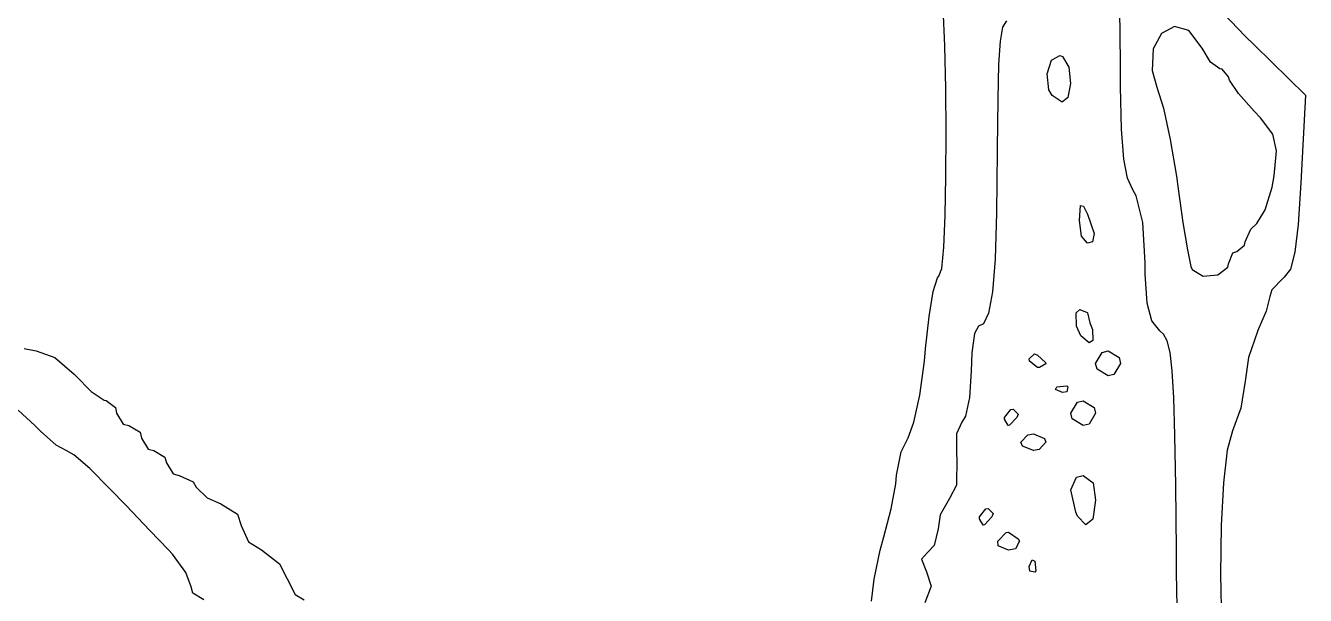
# Model space of a CAD drawing. Extents: x 26 to 70, y -152 to -25.
# Drawn here: x 64.14 to 70.05, y -75.9 to -73.26 of the extents above; entities that cross this region are included whole.
import ezdxf

# ---------------------------------------------------------------- set-up
doc = ezdxf.new("R2010")
doc.units = 0
doc.layers.add('BLACK', color=7, linetype='CONTINUOUS')

msp = doc.modelspace()

# ---------------------------------------------------------------- linework, layer by layer
at = {"layer": 'BLACK', "linetype": 'CONTINUOUS'}
for p, q in [((68.3868, -73.3564), (68.3796, -73.1812)), ((69.1995, -73.4361), (69.1962, -73.1881)), ((68.6714, -73.2409), (68.6543, -73.2714)), ((69.6774, -73.2088), (69.776, -73.3118)), ((68.6543, -73.2714), (68.6427, -73.3351)), ((69.3894, -73.2995), (69.3507, -73.3715)), ((69.4488, -73.2673), (69.3894, -73.2995)), ((69.5154, -73.2864), (69.4488, -73.2673)), ((69.5762, -73.3683), (69.5154, -73.2864)), ((69.776, -73.3118), (69.8187, -73.3544)), ((68.3913, -73.5543), (68.3868, -73.3564)), ((68.6427, -73.3351), (68.6354, -73.4427)), ((69.3507, -73.3715), (69.3459, -73.4718)), ((69.6161, -73.4331), (69.5762, -73.3683)), ((69.8187, -73.3544), (70.0543, -73.5856)), ((68.6354, -73.4427), (68.6314, -73.605)), ((68.8595, -73.486), (68.8803, -73.4237)), ((68.8803, -73.4237), (68.9187, -73.4017)), ((68.9187, -73.4017), (68.9306, -73.4065)), ((68.9306, -73.4065), (68.96, -73.4558)), ((69.1996, -73.4718), (69.1995, -73.4361)), ((69.6591, -73.4642), (69.6161, -73.4331)), ((68.868, -73.5601), (68.8595, -73.486)), ((68.96, -73.4558), (68.9682, -73.5307)), ((69.1999, -73.5457), (69.1996, -73.4718)), ((69.3459, -73.4718), (69.368, -73.5486)), ((69.6689, -73.4654), (69.6591, -73.4642)), ((69.6983, -73.5013), (69.6689, -73.4654)), ((69.7026, -73.5155), (69.6983, -73.5013)), ((68.3931, -73.7607), (68.3913, -73.5543)), ((68.883, -73.587), (68.868, -73.5601)), ((68.9682, -73.5307), (68.9556, -73.5961)), ((69.2043, -73.7431), (69.1999, -73.5457)), ((69.368, -73.5486), (69.3978, -73.645)), ((69.7446, -73.578), (69.7026, -73.5155)), ((68.6314, -73.605), (68.6295, -73.8327)), ((68.9297, -73.6177), (68.883, -73.587)), ((68.9556, -73.5961), (68.9297, -73.6177)), ((69.817, -73.6597), (69.7446, -73.578)), ((70.0543, -73.5856), (70.0336, -73.9912)), ((69.3978, -73.645), (69.4297, -73.7911)), ((69.8462, -73.6902), (69.817, -73.6597)), ((69.9035, -73.7659), (69.8462, -73.6902)), ((68.3922, -73.9614), (68.3931, -73.7607)), ((69.2143, -73.8807), (69.2043, -73.7431)), ((69.4297, -73.7911), (69.4584, -73.9605)), ((69.921, -73.843), (69.9035, -73.7659)), ((68.6294, -73.8456), (68.6262, -74.1293)), ((68.6295, -73.8327), (68.6294, -73.8456)), ((69.9103, -73.9584), (69.921, -73.843)), ((69.2311, -73.97), (69.2143, -73.8807)), ((68.3885, -74.1423), (68.3922, -73.9614)), ((69.2558, -74.0228), (69.2311, -73.97)), ((69.4584, -73.9605), (69.4664, -74.0181)), ((69.9009, -74.0102), (69.9103, -73.9584)), ((69.2722, -74.0516), (69.2558, -74.0228)), ((69.4664, -74.0181), (69.4881, -74.1737)), ((69.8683, -74.1165), (69.9009, -74.0102)), ((70.0336, -73.9912), (70.0212, -74.1839)), ((69.3023, -74.175), (69.2722, -74.0516)), ((68.3819, -74.289), (68.3885, -74.1423)), ((68.6262, -74.1293), (68.619, -74.3436)), ((69.0103, -74.1644), (69.015, -74.0962)), ((69.015, -74.0962), (69.0286, -74.0986)), ((69.0286, -74.0986), (69.046, -74.1357)), ((69.046, -74.1357), (69.0779, -74.2253)), ((69.83, -74.1783), (69.8683, -74.1165)), ((69.019, -74.2369), (69.0103, -74.1644)), ((69.3134, -74.3616), (69.3023, -74.175)), ((69.4881, -74.1737), (69.5087, -74.3001)), ((69.775, -74.2646), (69.8022, -74.2057)), ((69.8022, -74.2057), (69.83, -74.1783)), ((70.0212, -74.1839), (70.0058, -74.3124)), ((69.046, -74.2699), (69.019, -74.2369)), ((69.0704, -74.2644), (69.046, -74.2699)), ((69.0779, -74.2253), (69.0704, -74.2644)), ((69.773, -74.2785), (69.775, -74.2646)), ((68.3724, -74.3874), (68.3819, -74.289)), ((69.5087, -74.3001), (69.525, -74.378)), ((69.6983, -74.3659), (69.719, -74.3148)), ((69.719, -74.3148), (69.7366, -74.3083)), ((69.7366, -74.3083), (69.773, -74.2785)), ((70.0058, -74.3124), (69.9851, -74.3896)), ((68.3599, -74.4234), (68.3724, -74.3874)), ((68.619, -74.3436), (68.6071, -74.4958)), ((69.314, -74.4136), (69.3134, -74.3616)), ((69.525, -74.378), (69.53, -74.3922)), ((69.6497, -74.4164), (69.695, -74.3816)), ((69.695, -74.3816), (69.6983, -74.3659)), ((69.9851, -74.3896), (69.9567, -74.428)), ((68.3333, -74.494), (68.3524, -74.4305)), ((68.3524, -74.4305), (68.3599, -74.4234)), ((69.3224, -74.5476), (69.314, -74.4136)), ((69.53, -74.3922), (69.5817, -74.422)), ((69.5817, -74.422), (69.6497, -74.4164)), ((69.9515, -74.4312), (69.8989, -74.4856)), ((69.9567, -74.428), (69.9515, -74.4312)), ((68.3142, -74.6091), (68.3333, -74.494)), ((68.6071, -74.4958), (68.5896, -74.5932)), ((69.8989, -74.4856), (69.8901, -74.5169)), ((69.3437, -74.6288), (69.3224, -74.5476)), ((69.8901, -74.5169), (69.8733, -74.5852)), ((68.2982, -74.7587), (68.3142, -74.6091)), ((68.5896, -74.5932), (68.5658, -74.6431)), ((68.9944, -74.5924), (69.0112, -74.5769)), ((68.9965, -74.6536), (68.9944, -74.5924)), ((69.0112, -74.5769), (69.0456, -74.5904)), ((69.0456, -74.5904), (69.046, -74.5929)), ((69.046, -74.5929), (69.0579, -74.638)), ((69.8733, -74.5852), (69.8329, -74.6778)), ((68.5431, -74.6536), (68.5242, -74.6883)), ((68.5658, -74.6431), (68.5431, -74.6536)), ((69.0154, -74.6984), (68.9965, -74.6536)), ((69.0579, -74.638), (69.0693, -74.6697)), ((69.0693, -74.6697), (69.0712, -74.721)), ((69.3817, -74.6751), (69.3437, -74.6288)), ((69.3979, -74.6903), (69.3817, -74.6751)), ((69.8328, -74.678), (69.7904, -74.7986)), ((69.8329, -74.6778), (69.8328, -74.678)), ((68.5242, -74.6883), (68.5118, -74.7777)), ((69.0546, -74.7304), (69.0154, -74.6984)), ((69.0712, -74.721), (69.0546, -74.7304)), ((69.4153, -74.7221), (69.3979, -74.6903)), ((69.4285, -74.7757), (69.4153, -74.7221)), ((64.1294, -74.7577), (64.1846, -74.7687)), ((64.1846, -74.7687), (64.2712, -74.7989)), ((64.2712, -74.7989), (64.3614, -74.8758)), ((68.2927, -74.8161), (68.2982, -74.7587)), ((68.5118, -74.7777), (68.5088, -74.8624)), ((68.7774, -74.8048), (68.8009, -74.7819)), ((68.8009, -74.7819), (68.8158, -74.7879)), ((68.8158, -74.7879), (68.8524, -74.8224)), ((69.0844, -74.8263), (69.1151, -74.7754)), ((69.1151, -74.7754), (69.1419, -74.7687)), ((69.1419, -74.7687), (69.1928, -74.7994)), ((69.1928, -74.7994), (69.1995, -74.8263)), ((69.4384, -74.8603), (69.4285, -74.7757)), ((69.7904, -74.7986), (69.7752, -74.9082)), ((68.2711, -74.9724), (68.2927, -74.8161)), ((68.5088, -74.8624), (68.5016, -74.9832)), ((68.7789, -74.816), (68.7774, -74.8048)), ((68.8158, -74.8455), (68.7789, -74.816)), ((68.8245, -74.845), (68.8158, -74.8455)), ((68.8542, -74.8286), (68.8245, -74.845)), ((68.8524, -74.8224), (68.8542, -74.8286)), ((69.0911, -74.8531), (69.0844, -74.8263)), ((69.1419, -74.8838), (69.0911, -74.8531)), ((69.1995, -74.8263), (69.1688, -74.8772)), ((69.4455, -74.9849), (69.4384, -74.8603)), ((64.3614, -74.8758), (64.3668, -74.8822)), ((64.3668, -74.8822), (64.4395, -74.9563)), ((69.1688, -74.8772), (69.1419, -74.8838)), ((69.7752, -74.9082), (69.7563, -75.0331)), ((64.4395, -74.9563), (64.4999, -74.9955)), ((68.2443, -75.0981), (68.2711, -74.9724)), ((68.8993, -74.9465), (68.9053, -74.935)), ((68.9309, -74.9606), (68.8993, -74.9465)), ((68.9053, -74.935), (68.9509, -74.9304)), ((68.9512, -74.9578), (68.9309, -74.9606)), ((68.9509, -74.9304), (68.9565, -74.935)), ((68.9565, -74.935), (68.9512, -74.9578)), ((64.4999, -74.9955), (64.5089, -74.9973)), ((64.5089, -74.9973), (64.5515, -75.0298)), ((64.5515, -75.0298), (64.5569, -75.0565)), ((68.5016, -74.9832), (68.4828, -75.0705)), ((68.6623, -75.0757), (68.6918, -75.0388)), ((68.6918, -75.0388), (68.703, -75.0373)), ((68.703, -75.0373), (68.7259, -75.0608)), ((68.9693, -75.0565), (69, -75.0056)), ((69, -75.0056), (69.0268, -74.9989)), ((69.0268, -74.9989), (69.0777, -75.0297)), ((69.0777, -75.0297), (69.0844, -75.0565)), ((69.4507, -75.1589), (69.4455, -74.9849)), ((69.7563, -75.0331), (69.7177, -75.1384)), ((64.179, -75.1141), (64.1012, -75.0419)), ((64.5569, -75.0565), (64.5876, -75.1074)), ((68.2169, -75.1701), (68.2443, -75.0981)), ((68.4661, -75.0976), (68.4413, -75.1519)), ((68.4828, -75.0705), (68.4661, -75.0976)), ((68.6628, -75.0844), (68.6623, -75.0757)), ((68.6792, -75.1141), (68.6628, -75.0844)), ((68.7199, -75.0757), (68.6854, -75.1123)), ((68.7259, -75.0608), (68.7199, -75.0757)), ((68.976, -75.0833), (68.9693, -75.0565)), ((69.0268, -75.1141), (68.976, -75.0833)), ((69.0844, -75.0565), (69.0537, -75.1074)), ((64.2046, -75.14), (64.179, -75.1141)), ((64.2777, -75.2037), (64.2046, -75.14)), ((64.5876, -75.1074), (64.6144, -75.1141)), ((64.6144, -75.1141), (64.6653, -75.1448)), ((64.6653, -75.1448), (64.672, -75.1716)), ((68.4413, -75.1519), (68.4407, -75.2523)), ((68.6854, -75.1123), (68.6792, -75.1141)), ((68.7391, -75.1908), (68.7701, -75.1568)), ((68.7701, -75.1568), (68.7966, -75.1524)), ((68.7966, -75.1524), (68.8477, -75.1731)), ((69.0537, -75.1074), (69.0268, -75.1141)), ((69.4545, -75.3912), (69.4507, -75.1589)), ((69.7177, -75.1384), (69.6931, -75.2278)), ((64.3239, -75.2292), (64.2777, -75.2037)), ((64.672, -75.1716), (64.7027, -75.2225)), ((68.1849, -75.2351), (68.2169, -75.1701)), ((68.7456, -75.2084), (68.7391, -75.1908)), ((68.7966, -75.2292), (68.7456, -75.2084)), ((68.8542, -75.1908), (68.8231, -75.2248)), ((68.8477, -75.1731), (68.8542, -75.1908)), ((64.3596, -75.2495), (64.3239, -75.2292)), ((64.4332, -75.3129), (64.3596, -75.2495)), ((64.7027, -75.2225), (64.7295, -75.2292)), ((64.7295, -75.2292), (64.7804, -75.2599)), ((64.7804, -75.2599), (64.7871, -75.2867)), ((68.1631, -75.3432), (68.1849, -75.2351)), ((68.442, -75.2632), (68.4402, -75.3893)), ((68.4407, -75.2523), (68.442, -75.2632)), ((68.8231, -75.2248), (68.7966, -75.2292)), ((69.6931, -75.2278), (69.6755, -75.3785)), ((64.525, -75.4042), (64.4332, -75.3129)), ((64.7871, -75.2867), (64.8179, -75.3373)), ((64.8179, -75.3373), (64.8459, -75.3443)), ((64.8459, -75.3443), (64.9104, -75.3747)), ((64.9104, -75.3747), (64.9254, -75.3984)), ((68.1394, -75.4982), (68.1601, -75.3827)), ((68.1601, -75.3827), (68.1631, -75.3432)), ((68.4402, -75.3893), (68.408, -75.4516)), ((68.9702, -75.4105), (68.9954, -75.3526)), ((68.9954, -75.3526), (69.0268, -75.3443)), ((69.0268, -75.3443), (69.0725, -75.3786)), ((69.0725, -75.3786), (69.0844, -75.4594)), ((69.4576, -75.6911), (69.4545, -75.3912)), ((69.6755, -75.3785), (69.6649, -75.5753)), ((64.6009, -75.484), (64.525, -75.4042)), ((64.9254, -75.3984), (64.9756, -75.4487)), ((64.9756, -75.4487), (65.0393, -75.4758)), ((68.408, -75.4516), (68.366, -75.5274)), ((68.9926, -75.5138), (68.9702, -75.4105)), ((64.7107, -75.5992), (64.6009, -75.484)), ((65.0393, -75.4758), (65.1166, -75.5234)), ((68.1056, -75.6285), (68.1394, -75.4982)), ((68.5472, -75.5361), (68.5767, -75.4992)), ((68.5767, -75.4992), (68.5879, -75.4977)), ((68.5879, -75.4977), (68.6108, -75.5212)), ((69.0007, -75.5326), (68.9926, -75.5138)), ((69.0844, -75.4594), (69.071, -75.5463)), ((65.1166, -75.5234), (65.1324, -75.5762)), ((68.366, -75.5274), (68.3554, -75.592)), ((68.5477, -75.5448), (68.5472, -75.5361)), ((68.5641, -75.5745), (68.5477, -75.5448)), ((68.5703, -75.5727), (68.5641, -75.5745)), ((68.6048, -75.5361), (68.5703, -75.5727)), ((68.6108, -75.5212), (68.6048, -75.5361)), ((69.039, -75.5731), (69.0007, -75.5326)), ((69.071, -75.5463), (69.039, -75.5731)), ((64.7967, -75.689), (64.7107, -75.5992)), ((65.1324, -75.5762), (65.1672, -75.6516)), ((68.0883, -75.6905), (68.1056, -75.6285)), ((68.3554, -75.592), (68.3375, -75.6693)), ((68.6313, -75.6483), (68.6709, -75.6087)), ((68.6709, -75.6087), (68.6815, -75.6071)), ((68.6815, -75.6071), (68.7265, -75.637)), ((69.6649, -75.5753), (69.6617, -75.8031)), ((64.8151, -75.7091), (64.7967, -75.689)), ((65.1672, -75.6516), (65.2273, -75.6892)), ((65.2273, -75.6892), (65.3106, -75.7535)), ((68.0597, -75.8238), (68.0883, -75.6905)), ((68.3375, -75.6693), (68.3074, -75.7006)), ((68.6338, -75.6701), (68.6313, -75.6483)), ((68.6815, -75.6896), (68.6338, -75.6701)), ((68.7132, -75.6833), (68.6815, -75.6896)), ((68.7317, -75.6483), (68.7132, -75.6833)), ((68.7265, -75.637), (68.7317, -75.6483)), ((69.4586, -75.793), (69.4576, -75.6911)), ((64.8771, -75.7942), (64.8151, -75.7091)), ((68.3074, -75.7006), (68.279, -75.7314)), ((68.279, -75.7314), (68.3026, -75.7902)), ((68.7774, -75.7663), (68.7915, -75.7347)), ((68.7915, -75.7347), (68.803, -75.7407)), ((68.803, -75.7407), (68.8076, -75.7863)), ((64.9022, -75.8593), (64.8771, -75.7942)), ((65.3106, -75.7535), (65.3465, -75.8225)), ((68.3026, -75.7902), (68.3233, -75.8573)), ((68.7802, -75.7866), (68.7774, -75.7663)), ((68.803, -75.7919), (68.7802, -75.7866)), ((68.8076, -75.7863), (68.803, -75.7919)), ((69.4639, -76.1155), (69.4586, -75.793)), ((69.6617, -75.8031), (69.666, -76.0467)), ((64.9096, -75.8889), (64.9022, -75.8593)), ((65.3465, -75.8225), (65.3827, -75.8952)), ((68.0484, -75.9259), (68.0597, -75.8238)), ((68.3233, -75.8573), (68.2942, -75.9332)), ((64.9598, -75.9198), (64.9096, -75.8889)), ((65.3827, -75.8952), (65.4243, -75.9198))]:
    msp.add_line(p, q, dxfattribs=at)

doc.saveas('drawing.dxf')
